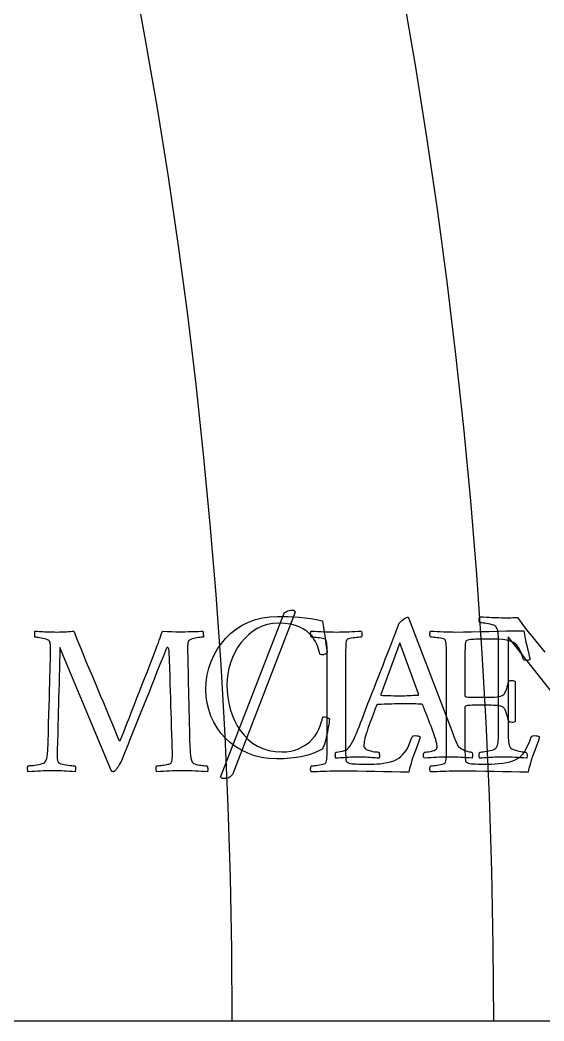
# Model space of a CAD drawing. Header units: millimetres. Extents: x -1 to 120, y -1 to 120.
# Drawn here: x 96.33 to 105.79, y 0 to 18.09 of the extents above; entities that cross this region are included whole.
import ezdxf

# ---------------------------------------------------------------- set-up
doc = ezdxf.new("R2010")
doc.units = ezdxf.units.MM
for name, color, linetype in [('CUT_OUTER', 1, 'Continuous'), ('ENGRAVE', 7, 'Continuous'), ('ENGRAVE_FINE', 8, 'Continuous'), ('TEXT', 5, 'Continuous')]:
    doc.layers.add(name, color=color, linetype=linetype)

msp = doc.modelspace()

# ---------------------------------------------------------------- linework, layer by layer
at = {"layer": 'CUT_OUTER'}
msp.add_lwpolyline([(0, 0), (120, 0), (120, 0)], dxfattribs=at)
msp.add_arc((0, 0), 120, 0, 90, dxfattribs=at)
at = {"layer": 'ENGRAVE'}
msp.add_lwpolyline([(0, 0), (120, 0)], dxfattribs=at)
for radius in [116.16, 110.4, 104.88]:
    msp.add_arc((0, 0), radius, 0, 90, dxfattribs=at)
at = {"layer": 'ENGRAVE_FINE'}
msp.add_arc((0, 0), 100.1586, 0, 90, dxfattribs=at)
at = {"layer": 'TEXT'}
for points in [[(101.2456, 7.4239), (101.2566, 7.423), (101.2661, 7.4205), (101.2742, 7.4162), (101.2808, 7.4102), (101.2862, 7.4037), (101.2906, 7.3979), (101.294, 7.3929), (101.2965, 7.3886), (100.1683, 4.4662), (100.1625, 4.4556), (100.1531, 4.4432), (100.14, 4.4292), (100.1232, 4.4134), (100.1028, 4.3988), (100.0787, 4.3884), (100.0509, 4.3821), (100.0194, 4.3801), (99.9997, 4.3809), (99.9837, 4.3835), (99.9713, 4.3878), (99.9626, 4.3938), (99.9566, 4.3998), (99.9523, 4.4041), (99.9498, 4.4066), (99.9489, 4.4075), (101.0928, 7.3691), (101.0971, 7.374), (101.106, 7.3808), (101.1196, 7.3896), (101.1378, 7.4004), (101.16, 7.4107), (101.1853, 7.418), (101.2139, 7.4224), (101.2456, 7.4239)], [(100.9736, 7.3106), (101.0687, 7.3096), (101.166, 7.3067), (101.2656, 7.3018), (101.3673, 7.2949), (101.4705, 7.2851), (101.5744, 7.2714), (101.6791, 7.2538), (101.7845, 7.2322), (101.7853, 7.2272), (101.7879, 7.2122), (101.7922, 7.1871), (101.7982, 7.1519), (101.8052, 7.1101), (101.8124, 7.0648), (101.8199, 7.0161), (101.8276, 6.9639), (101.8353, 6.9113), (101.8428, 6.8611), (101.85, 6.8133), (101.857, 6.768), (101.863, 6.7285), (101.8672, 6.698), (101.8698, 6.6766), (101.8707, 6.6642), (101.8707, 6.6564), (101.8668, 6.6486), (101.8589, 6.6407), (101.8472, 6.6329), (101.8332, 6.626), (101.8188, 6.6211), (101.8038, 6.6182), (101.7884, 6.6172), (101.7752, 6.6179), (101.7629, 6.6201), (101.7517, 6.6238), (101.7414, 6.629), (101.7361, 6.6534), (101.7282, 6.6838), (101.7175, 6.72), (101.7042, 6.7622), (101.6866, 6.8077), (101.6631, 6.8542), (101.6337, 6.9017), (101.5984, 6.9502), (101.5559, 6.9973), (101.5049, 7.0408), (101.4453, 7.0806), (101.3771, 7.1167), (101.2987, 7.1467), (101.2086, 7.1681), (101.1068, 7.181), (100.9932, 7.1852), (100.8898, 7.1792), (100.7914, 7.1612), (100.6979, 7.1313), (100.6093, 7.0893), (100.5261, 7.0371), (100.4491, 6.9766), (100.3783, 6.9078), (100.3135, 6.8307), (100.2555, 6.7472), (100.2048, 6.6593), (100.1615, 6.567), (100.1255, 6.4703), (100.0972, 6.3713), (100.077, 6.272), (100.0649, 6.1725), (100.0608, 6.0727), (100.0646, 5.9615), (100.076, 5.8514), (100.095, 5.7422), (100.1215, 5.6339), (100.1558, 5.5288), (100.1979, 5.4288), (100.2479, 5.3339), (100.3057, 5.2442), (100.3713, 5.1614), (100.4447, 5.0875), (100.526, 5.0223), (100.6151, 4.966), (100.7122, 4.9206), (100.8174, 4.8882), (100.9306, 4.8687), (101.0519, 4.8622), (101.1368, 4.8656), (101.215, 4.8759), (101.2866, 4.8931), (101.3516, 4.9171), (101.4107, 4.9457), (101.4647, 4.9768), (101.5136, 5.0103), (101.5573, 5.0463), (101.6102, 5.0987), (101.6552, 5.1541), (101.6924, 5.2123), (101.7218, 5.2735), (101.7453, 5.3343), (101.7649, 5.3911), (101.7806, 5.4439), (101.7923, 5.4929), (101.8249, 5.4939), (101.856, 5.489), (101.8856, 5.4782), (101.9138, 5.4616), (101.9129, 5.4444), (101.9103, 5.4204), (101.9061, 5.3896), (101.9001, 5.3519), (101.8928, 5.3099), (101.8849, 5.2662), (101.8762, 5.2208), (101.8668, 5.1736), (101.8567, 5.127), (101.8462, 5.0831), (101.8352, 5.0418), (101.8237, 5.0032), (101.8122, 4.9694), (101.8011, 4.9425), (101.7906, 4.9224), (101.7806, 4.9092), (101.6995, 4.8688), (101.6131, 4.8338), (101.5213, 4.8042), (101.4241, 4.7799), (101.32, 4.7611), (101.2077, 4.7476), (101.0869, 4.7395), (100.9579, 4.7369), (100.8198, 4.7431), (100.6876, 4.7618), (100.5613, 4.793), (100.4408, 4.8367), (100.3273, 4.8913), (100.2219, 4.9552), (100.1246, 5.0285), (100.0354, 5.111), (99.9551, 5.2013), (99.8845, 5.298), (99.8238, 5.4011), (99.7729, 5.5105), (99.7326, 5.625), (99.7039, 5.7431), (99.6866, 5.8649), (99.6808, 5.9904), (99.6868, 6.1235), (99.7048, 6.2524), (99.7348, 6.3771), (99.7768, 6.4977), (99.8296, 6.6129), (99.8919, 6.7215), (99.9637, 6.8235), (100.0452, 6.9189), (100.1354, 7.0059), (100.2337, 7.0829), (100.3401, 7.1499), (100.4545, 7.2068), (100.5758, 7.2522), (100.7028, 7.2846), (100.8354, 7.3041), (100.9736, 7.3106)], [(102.4387, 5.2931), (102.441, 5.2991), (102.448, 5.3171), (102.4596, 5.3471), (102.4759, 5.3891), (102.4961, 5.4414), (102.5195, 5.5022), (102.5461, 5.5716), (102.5758, 5.6496), (102.6082, 5.7342), (102.6429, 5.8234), (102.6797, 5.9173), (102.7188, 6.0159), (102.7591, 6.1175), (102.7996, 6.2206), (102.8404, 6.3251), (102.8814, 6.4311), (102.9221, 6.5368), (102.9622, 6.6402), (103.0015, 6.7415), (103.04, 6.8405), (103.0771, 6.9355), (103.112, 7.0246), (103.1447, 7.1079), (103.1752, 7.1852), (103.1853, 7.2014), (103.2001, 7.2185), (103.2196, 7.2367), (103.2437, 7.2558), (103.2686, 7.2729), (103.2902, 7.2851), (103.3087, 7.2925), (103.324, 7.2949), (103.3276, 7.2948), (103.3304, 7.2944), (103.3325, 7.2938), (103.3338, 7.293), (103.3352, 7.2919), (103.3373, 7.2905), (103.3401, 7.2889), (103.3436, 7.2871), (104.1232, 5.2422), (104.1616, 5.1413), (104.1908, 5.0659), (104.2106, 5.016), (104.2211, 4.9915), (104.2332, 4.9707), (104.25, 4.9513), (104.2714, 4.9335), (104.2975, 4.9171), (104.3259, 4.9025), (104.3543, 4.8901), (104.3827, 4.88), (104.4111, 4.872), (104.437, 4.866), (104.4576, 4.8617), (104.4732, 4.8591), (104.4836, 4.8583), (104.4902, 4.8472), (104.4944, 4.8333), (104.4961, 4.8168), (104.4953, 4.7976), (104.4934, 4.7791), (104.4914, 4.7648), (104.4895, 4.7546), (104.4875, 4.7486), (104.4322, 4.7524), (104.3798, 4.7559), (104.3303, 4.7593), (104.2838, 4.7623), (104.2365, 4.7649), (104.1849, 4.7667), (104.1288, 4.7678), (104.0683, 4.7682), (104.0046, 4.7678), (103.9464, 4.7667), (103.8939, 4.7649), (103.847, 4.7623), (103.8001, 4.7593), (103.7476, 4.7559), (103.6895, 4.7524), (103.6257, 4.7486), (103.6189, 4.7579), (103.6144, 4.7701), (103.6121, 4.7853), (103.612, 4.8034), (103.6138, 4.8216), (103.6174, 4.8367), (103.6226, 4.849), (103.6296, 4.8583), (103.6497, 4.8591), (103.6746, 4.8617), (103.7045, 4.866), (103.7393, 4.872), (103.7736, 4.8795), (103.802, 4.8882), (103.8245, 4.8981), (103.8411, 4.9092), (103.848, 4.9185), (103.8529, 4.9308), (103.8558, 4.9459), (103.8568, 4.9641), (103.8552, 4.9847), (103.8504, 5.0116), (103.8425, 5.0445), (103.8313, 5.0835), (103.8178, 5.127), (103.8025, 5.1732), (103.7854, 5.222), (103.7667, 5.2735), (103.7471, 5.3261), (103.7275, 5.3778), (103.7079, 5.4289), (103.6884, 5.4792), (103.6696, 5.5269), (103.6526, 5.5703), (103.6373, 5.6092), (103.6237, 5.6437), (103.6126, 5.672), (103.6046, 5.6922), (103.5998, 5.7043), (103.5983, 5.7084), (103.5978, 5.7089), (103.5963, 5.7103), (103.5938, 5.7128), (103.5904, 5.7162), (103.5865, 5.7196), (103.5826, 5.7221), (103.5787, 5.7236), (103.5748, 5.724), (103.5437, 5.7258), (103.5091, 5.727), (103.4712, 5.7277), (103.4298, 5.728), (103.3874, 5.728), (103.3466, 5.728), (103.3071, 5.728), (103.2692, 5.728), (103.2594, 5.728), (103.2496, 5.728), (103.2398, 5.728), (103.23, 5.728), (103.2205, 5.728), (103.2114, 5.728), (103.2028, 5.728), (103.1948, 5.728), (103.1382, 5.7278), (103.0861, 5.7275), (103.0383, 5.7269), (102.995, 5.726), (102.9509, 5.7247), (102.901, 5.7226), (102.8451, 5.7198), (102.7834, 5.7162), (102.7812, 5.7158), (102.7785, 5.7147), (102.7754, 5.7129), (102.7717, 5.7103), (102.7683, 5.7078), (102.7658, 5.7059), (102.7643, 5.7048), (102.7638, 5.7045), (102.762, 5.6996), (102.7565, 5.6849), (102.7473, 5.6604), (102.7345, 5.6261), (102.719, 5.5851), (102.7021, 5.5404), (102.6838, 5.4921), (102.664, 5.44), (102.644, 5.387), (102.6253, 5.3357), (102.6078, 5.2861), (102.5915, 5.2383), (102.5754, 5.1913), (102.5626, 5.1482), (102.5529, 5.109), (102.5464, 5.0737), (102.5421, 5.0422), (102.5391, 5.014), (102.5372, 4.9893), (102.5366, 4.968), (102.5404, 4.9475), (102.5518, 4.9293), (102.5708, 4.9133), (102.5974, 4.8994), (102.628, 4.8878), (102.6591, 4.8784), (102.6906, 4.8711), (102.7227, 4.8661), (102.752, 4.8627), (102.7751, 4.8602), (102.7921, 4.8588), (102.803, 4.8583), (102.8067, 4.8523), (102.8099, 4.8421), (102.8126, 4.8278), (102.8148, 4.8093), (102.816, 4.7901), (102.8158, 4.7736), (102.814, 4.7597), (102.8109, 4.7486), (102.775, 4.7506), (102.7418, 4.7525), (102.7113, 4.7545), (102.6835, 4.7564), (102.6571, 4.7584), (102.6307, 4.7604), (102.6042, 4.7623), (102.5778, 4.7643), (102.5492, 4.766), (102.5166, 4.7672), (102.4797, 4.7679), (102.4387, 4.7682), (102.3973, 4.7679), (102.3594, 4.7672), (102.3248, 4.766), (102.2938, 4.7643), (102.2644, 4.7623), (102.235, 4.7604), (102.2056, 4.7584), (102.1762, 4.7564), (102.1449, 4.7545), (102.1096, 4.7525), (102.0705, 4.7506), (102.0274, 4.7486), (102.0239, 4.7546), (102.0215, 4.7648), (102.02, 4.7791), (102.0195, 4.7976), (102.02, 4.8168), (102.0215, 4.8333), (102.0239, 4.8472), (102.0274, 4.8583), (102.0481, 4.8594), (102.0749, 4.8627), (102.1078, 4.8682), (102.1469, 4.8759), (102.1854, 4.8861), (102.2169, 4.8989), (102.2412, 4.9145), (102.2585, 4.9327), (102.2868, 4.971), (102.3129, 5.0116), (102.3367, 5.0543), (102.3584, 5.0992), (102.3788, 5.1459), (102.399, 5.1937), (102.419, 5.2428), (102.4387, 5.2931)], [(96.9913, 7.0282), (97.0387, 7.0286), (97.0833, 7.0297), (97.1249, 7.0315), (97.1636, 7.0341), (97.2001, 7.0369), (97.2351, 7.0395), (97.2687, 7.0418), (97.3007, 7.0439), (97.315, 7.0016), (97.3345, 6.9489), (97.3591, 6.886), (97.3889, 6.8128), (97.4227, 6.7309), (97.4594, 6.6419), (97.499, 6.5458), (97.5416, 6.4426), (97.5866, 6.3342), (97.6332, 6.2227), (97.6816, 6.108), (97.7316, 5.9901), (97.7823, 5.8708), (97.8325, 5.7517), (97.8822, 5.6328), (97.9314, 5.5142), (97.9794, 5.3977), (98.0254, 5.2855), (98.0695, 5.1774), (98.1116, 5.0734), (98.1141, 5.07), (98.1175, 5.0676), (98.1219, 5.0661), (98.1273, 5.0656), (98.1327, 5.0666), (98.1371, 5.0695), (98.1405, 5.0744), (98.143, 5.0813), (98.1983, 5.2227), (98.2507, 5.357), (98.3002, 5.4842), (98.3467, 5.6043), (98.3919, 5.7208), (98.4373, 5.8373), (98.4829, 5.9539), (98.5288, 6.0704), (98.576, 6.19), (98.6253, 6.3158), (98.6768, 6.4476), (98.7306, 6.5856), (98.7485, 6.6316), (98.7668, 6.6796), (98.7857, 6.7295), (98.805, 6.7814), (98.8239, 6.8326), (98.8413, 6.8804), (98.8572, 6.9247), (98.8716, 6.9656), (98.8836, 6.9998), (98.8922, 7.0243), (98.8973, 7.039), (98.899, 7.0439), (98.9869, 7.0388), (99.0665, 7.0351), (99.1378, 7.0329), (99.2007, 7.0322), (99.2532, 7.0324), (99.3089, 7.0331), (99.3678, 7.0344), (99.4298, 7.0361), (99.49, 7.038), (99.543, 7.04), (99.5889, 7.042), (99.6277, 7.0439), (99.6296, 7.0373), (99.6316, 7.0253), (99.6335, 7.0079), (99.6355, 6.9851), (99.6372, 6.9629), (99.6384, 6.947), (99.6392, 6.9374), (99.6394, 6.9342), (99.6236, 6.9337), (99.6037, 6.9323), (99.5796, 6.9298), (99.5513, 6.9264), (99.5213, 6.922), (99.492, 6.9166), (99.4635, 6.9102), (99.4357, 6.9029), (99.411, 6.8948), (99.3916, 6.8862), (99.3777, 6.8772), (99.3691, 6.8676), (99.3637, 6.8529), (99.3593, 6.8363), (99.3559, 6.8177), (99.3535, 6.7971), (99.3517, 6.7761), (99.3505, 6.756), (99.3498, 6.7369), (99.3495, 6.7188), (99.3515, 6.6634), (99.3535, 6.5954), (99.3554, 6.5146), (99.3574, 6.421), (99.3595, 6.3181), (99.3618, 6.209), (99.3643, 6.0938), (99.3672, 5.9725), (99.3701, 5.8485), (99.373, 5.7252), (99.376, 5.6027), (99.3789, 5.4809), (99.3817, 5.3628), (99.3843, 5.2517), (99.3866, 5.1474), (99.3887, 5.0499), (99.3909, 4.9958), (99.3936, 4.9432), (99.3968, 4.892), (99.4005, 4.8423), (99.4056, 4.7953), (99.4132, 4.7522), (99.4232, 4.713), (99.4357, 4.6778), (99.4445, 4.6649), (99.4592, 4.6538), (99.4798, 4.6444), (99.5062, 4.6367), (99.5357, 4.6303), (99.5655, 4.6249), (99.5955, 4.6205), (99.6257, 4.6171), (99.6533, 4.6145), (99.6752, 4.6127), (99.6915, 4.6116), (99.7021, 4.6112), (99.7088, 4.5969), (99.7134, 4.5813), (99.7157, 4.5646), (99.7158, 4.5466), (99.7147, 4.5298), (99.7134, 4.5167), (99.7118, 4.5073), (99.7099, 4.5015), (99.6535, 4.5053), (99.5978, 4.5089), (99.5428, 4.5122), (99.4886, 4.5152), (99.4336, 4.5178), (99.3765, 4.5196), (99.3171, 4.5207), (99.2555, 4.5211), (99.1911, 4.5207), (99.1311, 4.5196), (99.0756, 4.5178), (99.0244, 4.5152), (98.9732, 4.5122), (98.9176, 4.5089), (98.8577, 4.5053), (98.7933, 4.5015), (98.7913, 4.5074), (98.7893, 4.5172), (98.7874, 4.5309), (98.7854, 4.5485), (98.7844, 4.5671), (98.7854, 4.5838), (98.7884, 4.5985), (98.7933, 4.6112), (98.8067, 4.6116), (98.8236, 4.6127), (98.8439, 4.6145), (98.8677, 4.6171), (98.8932, 4.6203), (98.9186, 4.6239), (98.9441, 4.6281), (98.9695, 4.6327), (98.9933, 4.6378), (99.0136, 4.643), (99.0305, 4.6485), (99.044, 4.6543), (99.053, 4.6629), (99.0606, 4.6768), (99.0667, 4.6962), (99.0714, 4.7209), (99.0748, 4.7473), (99.0773, 4.7718), (99.0787, 4.7943), (99.0792, 4.8149), (99.079, 4.838), (99.0783, 4.8644), (99.077, 4.8939), (99.0753, 4.9265), (99.0736, 4.9592), (99.0724, 4.9887), (99.0716, 5.0151), (99.0714, 5.0382), (99.0675, 5.1759), (99.0636, 5.3109), (99.0596, 5.4433), (99.0557, 5.5729), (99.0518, 5.702), (99.0479, 5.8324), (99.044, 5.9644), (99.0401, 6.0979), (99.0359, 6.2346), (99.0312, 6.3765), (99.0261, 6.5235), (99.0205, 6.6757), (99.02, 6.6828), (99.0185, 6.6923), (99.0161, 6.7043), (99.0126, 6.7188), (99.008, 6.7325), (99.0019, 6.7423), (98.9943, 6.7481), (98.9852, 6.7501), (98.9811, 6.7484), (98.9764, 6.7432), (98.9713, 6.7347), (98.9656, 6.7227), (98.908, 6.5785), (98.8525, 6.4396), (98.7993, 6.3062), (98.7482, 6.1782), (98.6986, 6.0539), (98.6498, 5.9319), (98.6017, 5.812), (98.5543, 5.6944), (98.5072, 5.5773), (98.4598, 5.4593), (98.4122, 5.3403), (98.3643, 5.2204), (98.3155, 5.0976), (98.2649, 4.9701), (98.2126, 4.838), (98.1586, 4.7013), (98.1535, 4.6915), (98.1459, 4.6778), (98.1359, 4.6602), (98.1234, 4.6386), (98.1096, 4.6155), (98.0955, 4.5931), (98.0812, 4.5714), (98.0666, 4.5505), (98.0523, 4.5322), (98.0387, 4.5186), (98.0258, 4.5097), (98.0137, 4.5054), (98.009, 4.5042), (98.0029, 4.5044), (97.9953, 4.5062), (97.9863, 4.5093), (97.9843, 4.5111), (97.9824, 4.5123), (97.9804, 4.513), (97.9784, 4.5133), (97.0461, 6.7462), (97.0439, 6.6199), (97.0412, 6.4916), (97.038, 6.3613), (97.0343, 6.2291), (97.0305, 6.0969), (97.027, 5.9666), (97.0237, 5.8383), (97.0206, 5.712), (97.0177, 5.5897), (97.0148, 5.4735), (97.0118, 5.3635), (97.0089, 5.2595), (97.0061, 5.1635), (97.0035, 5.0774), (97.0012, 5.001), (96.9991, 4.9344), (96.9974, 4.8797), (96.9961, 4.8389), (96.9954, 4.8121), (96.9952, 4.7992), (96.9954, 4.7852), (96.9961, 4.7703), (96.9974, 4.7548), (96.9991, 4.7385), (97.0013, 4.7225), (97.004, 4.7077), (97.0072, 4.6941), (97.0108, 4.6817), (97.0203, 4.6687), (97.0368, 4.6572), (97.0604, 4.6472), (97.0911, 4.6386), (97.1255, 4.6314), (97.1602, 4.6254), (97.1951, 4.6206), (97.2302, 4.6171), (97.262, 4.6145), (97.287, 4.6127), (97.3051, 4.6116), (97.3164, 4.6112), (97.323, 4.6016), (97.3272, 4.5887), (97.3289, 4.5723), (97.3281, 4.5524), (97.3262, 4.5331), (97.3242, 4.5182), (97.3223, 4.5076), (97.3203, 4.5015), (97.2655, 4.5053), (97.2145, 4.5089), (97.1675, 4.5122), (97.1244, 4.5152), (97.0806, 4.5178), (97.0314, 4.5196), (96.9768, 4.5207), (96.9168, 4.5211), (96.8529, 4.5207), (96.7944, 4.5196), (96.7413, 4.5178), (96.6935, 4.5152), (96.6458, 4.5122), (96.5927, 4.5089), (96.5341, 4.5053), (96.4702, 4.5015), (96.4683, 4.5074), (96.4663, 4.5172), (96.4644, 4.5309), (96.4624, 4.5485), (96.4614, 4.5671), (96.4624, 4.5838), (96.4653, 4.5985), (96.4702, 4.6112), (96.4848, 4.6117), (96.505, 4.6132), (96.5308, 4.6156), (96.5623, 4.619), (96.5964, 4.6234), (96.6304, 4.6288), (96.664, 4.6352), (96.6974, 4.6425), (96.7276, 4.6509), (96.7513, 4.6602), (96.7687, 4.6704), (96.7797, 4.6817), (96.7922, 4.7017), (96.8022, 4.7224), (96.8098, 4.7438), (96.815, 4.7659), (96.8186, 4.7896), (96.8218, 4.8154), (96.8245, 4.8434), (96.8267, 4.8737), (96.8325, 5.0443), (96.838, 5.2115), (96.8432, 5.3753), (96.8483, 5.5357), (96.8529, 5.6903), (96.8571, 5.8369), (96.8608, 5.9753), (96.8639, 6.1057), (96.8668, 6.2261), (96.8693, 6.3349), (96.8716, 6.4318), (96.8737, 6.517), (96.8754, 6.5881), (96.8767, 6.6429), (96.8774, 6.6812), (96.8776, 6.7031), (96.8775, 6.7244), (96.8772, 6.7452), (96.8765, 6.7655), (96.8757, 6.7854), (96.8741, 6.8045), (96.8713, 6.8226), (96.8672, 6.8397), (96.862, 6.8559), (96.855, 6.8673), (96.8419, 6.8779), (96.8227, 6.8878), (96.7973, 6.897), (96.7687, 6.9053), (96.7396, 6.9127), (96.7099, 6.919), (96.6798, 6.9244), (96.6518, 6.9287), (96.6284, 6.9318), (96.6097, 6.9336), (96.5956, 6.9342), (96.5939, 6.9375), (96.5927, 6.9474), (96.5919, 6.964), (96.5917, 6.9871), (96.5919, 7.0105), (96.5927, 7.0278), (96.5939, 7.0389), (96.5956, 7.0439), (96.6384, 7.042), (96.6769, 7.04), (96.7109, 7.038), (96.7405, 7.0361), (96.768, 7.0342), (96.7954, 7.0326), (96.8228, 7.0313), (96.8502, 7.0302), (96.8796, 7.0293), (96.9129, 7.0287), (96.9501, 7.0284), (96.9913, 7.0282)], [(102.2053, 4.9559), (102.2053, 4.9515), (102.2053, 4.9461), (102.2053, 4.9398), (102.2053, 4.9324), (102.2053, 4.9134), (102.2053, 4.8918), (102.2053, 4.8674), (102.2053, 4.8404), (102.2056, 4.8126), (102.2063, 4.786), (102.2075, 4.7607), (102.2093, 4.7366), (102.2117, 4.7155), (102.2151, 4.6993), (102.2195, 4.6881), (102.2249, 4.6817), (102.2456, 4.6693), (102.2685, 4.6597), (102.2936, 4.6527), (102.3209, 4.6484), (102.3533, 4.6458), (102.3939, 4.644), (102.4425, 4.6429), (102.4991, 4.6425), (102.7146, 4.6425), (102.7708, 4.6441), (102.8297, 4.6489), (102.8913, 4.6569), (102.9555, 4.668), (103.0178, 4.6826), (103.0735, 4.7008), (103.1226, 4.7227), (103.1651, 4.7483), (103.1997, 4.7762), (103.2332, 4.809), (103.2654, 4.8467), (103.2963, 4.8893), (103.3258, 4.9383), (103.3536, 4.9951), (103.3797, 5.0597), (103.4041, 5.1322), (103.4104, 5.1425), (103.4217, 5.1498), (103.4379, 5.1542), (103.4589, 5.1557), (103.4912, 5.1542), (103.5177, 5.1498), (103.5382, 5.1425), (103.5529, 5.1322), (103.5249, 5.0526), (103.4956, 4.9706), (103.4652, 4.8861), (103.4334, 4.7992), (103.4039, 4.7143), (103.3801, 4.6357), (103.3618, 4.5635), (103.3492, 4.4976), (103.1947, 4.4981), (103.0407, 4.4995), (102.8872, 4.502), (102.7342, 4.5054), (102.5765, 4.5089), (102.409, 4.5113), (102.2318, 4.5128), (102.0447, 4.5133), (101.9798, 4.5129), (101.9184, 4.5118), (101.8604, 4.51), (101.8058, 4.5074), (101.7524, 4.5048), (101.698, 4.503), (101.6427, 4.5019), (101.5864, 4.5015), (101.5797, 4.5108), (101.5751, 4.5231), (101.5728, 4.5382), (101.5727, 4.5563), (101.5743, 4.5745), (101.5771, 4.5896), (101.5811, 4.6019), (101.5864, 4.6112), (101.6006, 4.6116), (101.6197, 4.6127), (101.6437, 4.6145), (101.6726, 4.6171), (101.7035, 4.6206), (101.7338, 4.6254), (101.7633, 4.6314), (101.792, 4.6386), (101.8171, 4.6467), (101.8356, 4.6553), (101.8475, 4.6643), (101.8528, 4.6739), (101.8597, 4.6991), (101.865, 4.7277), (101.8686, 4.7598), (101.8704, 4.7953), (101.8713, 4.8333), (101.8719, 4.8727), (101.8722, 4.9136), (101.8724, 4.9559), (101.8724, 6.5895), (101.8722, 6.632), (101.8719, 6.6732), (101.8713, 6.7133), (101.8704, 6.7521), (101.8686, 6.7884), (101.865, 6.8211), (101.8597, 6.8501), (101.8528, 6.8755), (101.8475, 6.8865), (101.8356, 6.896), (101.8171, 6.9041), (101.792, 6.9107), (101.7633, 6.9162), (101.7338, 6.921), (101.7035, 6.925), (101.6726, 6.9283), (101.6437, 6.9309), (101.6197, 6.9328), (101.6006, 6.9339), (101.5864, 6.9342), (101.5811, 6.9435), (101.5771, 6.9558), (101.5743, 6.9709), (101.5727, 6.9891), (101.5728, 7.0072), (101.5751, 7.0224), (101.5797, 7.0346), (101.5864, 7.0439), (101.6449, 7.0418), (101.7029, 7.0395), (101.7605, 7.0369), (101.8175, 7.0341), (101.8741, 7.0315), (101.9301, 7.0297), (101.9857, 7.0286), (102.0408, 7.0282), (102.0972, 7.0286), (102.1529, 7.0297), (102.2079, 7.0315), (102.2621, 7.0341), (102.3166, 7.0369), (102.3723, 7.0395), (102.4292, 7.0418), (102.4874, 7.0439), (102.4941, 7.0346), (102.4987, 7.0224), (102.501, 7.0072), (102.5011, 6.9891), (102.4995, 6.9709), (102.4967, 6.9558), (102.4927, 6.9435), (102.4874, 6.9342), (102.4732, 6.9339), (102.4541, 6.9328), (102.4301, 6.9309), (102.4012, 6.9283), (102.3704, 6.925), (102.3405, 6.921), (102.3116, 6.9162), (102.2837, 6.9107), (102.2592, 6.9041), (102.2406, 6.896), (102.2279, 6.8865), (102.221, 6.8755), (102.2157, 6.8544), (102.2117, 6.8304), (102.2089, 6.8035), (102.2073, 6.7736), (102.2064, 6.7415), (102.2058, 6.708), (102.2055, 6.673), (102.2053, 6.6365), (102.2053, 6.6306), (102.2053, 6.6247), (102.2053, 6.6189), (102.2053, 6.613), (102.2053, 6.6071), (102.2053, 6.6012), (102.2053, 6.5954), (102.2053, 6.5895)], [(104.1954, 7.0282), (104.334, 7.029), (104.4794, 7.0312), (104.6317, 7.0349), (104.7908, 7.04), (104.9524, 7.0451), (105.1121, 7.0488), (105.2697, 7.051), (105.4255, 7.0517), (105.436, 6.9807), (105.448, 6.9127), (105.4614, 6.8476), (105.4764, 6.7854), (105.4918, 6.7242), (105.5067, 6.662), (105.5212, 6.5988), (105.5351, 6.5346), (105.5236, 6.5261), (105.5087, 6.52), (105.4903, 6.5163), (105.4685, 6.5151), (105.446, 6.5168), (105.4294, 6.5219), (105.4186, 6.5305), (105.4137, 6.5425), (105.3792, 6.6475), (105.3383, 6.7315), (105.291, 6.7944), (105.2374, 6.8363), (105.1782, 6.8637), (105.114, 6.8833), (105.045, 6.895), (104.971, 6.899), (104.642, 6.899), (104.6278, 6.8988), (104.6087, 6.8985), (104.5847, 6.8979), (104.5558, 6.897), (104.5249, 6.8957), (104.4951, 6.8936), (104.4662, 6.8908), (104.4383, 6.8872), (104.4138, 6.8826), (104.3952, 6.8764), (104.3824, 6.8689), (104.3756, 6.8598), (104.3703, 6.8387), (104.3663, 6.8147), (104.3635, 6.7878), (104.3619, 6.7579), (104.361, 6.7264), (104.3604, 6.6943), (104.36, 6.6617), (104.3599, 6.6287), (104.3599, 6.6157), (104.3599, 6.6042), (104.3599, 6.5941), (104.3599, 6.5856), (104.3599, 5.8726), (104.3631, 5.8655), (104.3726, 5.8599), (104.3886, 5.8557), (104.4108, 5.853), (104.437, 5.8513), (104.4647, 5.8501), (104.4938, 5.8493), (104.5244, 5.8491), (104.7242, 5.8491), (104.789, 5.8496), (104.8462, 5.8511), (104.8957, 5.8535), (104.9377, 5.8569), (104.9734, 5.8621), (105.0038, 5.8697), (105.0292, 5.8797), (105.0494, 5.8922), (105.066, 5.9076), (105.0807, 5.9265), (105.0935, 5.9487), (105.1042, 5.9745), (105.1143, 6.0043), (105.1248, 6.0391), (105.1358, 6.0788), (105.1473, 6.1233), (105.1522, 6.1353), (105.163, 6.1439), (105.1796, 6.149), (105.2022, 6.1507), (105.224, 6.1495), (105.2423, 6.1458), (105.2573, 6.1397), (105.2688, 6.1312), (105.2688, 5.4103), (105.259, 5.4035), (105.2453, 5.3986), (105.2276, 5.3957), (105.2061, 5.3947), (105.1848, 5.3964), (105.1679, 5.4015), (105.1554, 5.4101), (105.1473, 5.4221), (105.1342, 5.4731), (105.1223, 5.5166), (105.1117, 5.5525), (105.1023, 5.5808), (105.0937, 5.6033), (105.0856, 5.6219), (105.078, 5.6366), (105.0709, 5.6474), (105.0637, 5.6558), (105.0557, 5.6635), (105.0471, 5.6705), (105.0376, 5.6767), (105.0247, 5.684), (105.0053, 5.69), (104.9796, 5.6947), (104.9475, 5.6983), (104.9114, 5.701), (104.8736, 5.7032), (104.834, 5.7049), (104.7928, 5.7061), (104.7513, 5.707), (104.711, 5.7076), (104.672, 5.7079), (104.6341, 5.7081), (104.6078, 5.7079), (104.5798, 5.7076), (104.55, 5.707), (104.5186, 5.7061), (104.4874, 5.7049), (104.4583, 5.7032), (104.4315, 5.701), (104.4069, 5.6983), (104.3864, 5.6945), (104.3717, 5.689), (104.3629, 5.6818), (104.3599, 5.6728), (104.3599, 4.9442), (104.3599, 4.9398), (104.3599, 4.9344), (104.3599, 4.928), (104.3599, 4.9207), (104.36, 4.8913), (104.3604, 4.858), (104.361, 4.8208), (104.3619, 4.7796), (104.3637, 4.7412), (104.3673, 4.7121), (104.3725, 4.6922), (104.3795, 4.6817), (104.4002, 4.6693), (104.4231, 4.6597), (104.4482, 4.6527), (104.4755, 4.6484), (104.5079, 4.6458), (104.5484, 4.644), (104.597, 4.6429), (104.6537, 4.6425), (104.8378, 4.6425), (104.9062, 4.6442), (104.974, 4.6494), (105.0413, 4.658), (105.1081, 4.67), (105.1713, 4.6851), (105.2276, 4.7033), (105.2771, 4.7243), (105.3197, 4.7483), (105.3623, 4.7788), (105.4, 4.8154), (105.4328, 4.8581), (105.4607, 4.907), (105.4859, 4.96), (105.5107, 5.0152), (105.5349, 5.0726), (105.5586, 5.1322), (105.565, 5.1425), (105.5763, 5.1498), (105.5924, 5.1542), (105.6135, 5.1557), (105.6458, 5.1542), (105.6723, 5.1498), (105.6928, 5.1425), (105.7075, 5.1322), (105.6795, 5.0526), (105.6502, 4.9706), (105.6197, 4.8861), (105.588, 4.7992), (105.5585, 4.7143), (105.5347, 4.6357), (105.5164, 4.5635), (105.5038, 4.4976), (105.3493, 4.4981), (105.1953, 4.4995), (105.0418, 4.502), (104.8888, 4.5054), (104.7311, 4.5089), (104.5636, 4.5113), (104.3864, 4.5128), (104.1993, 4.5133), (104.1344, 4.5129), (104.073, 4.5118), (104.0149, 4.51), (103.9603, 4.5074), (103.907, 4.5048), (103.8526, 4.503), (103.7973, 4.5019), (103.741, 4.5015), (103.7342, 4.5108), (103.7297, 4.5231), (103.7274, 4.5382), (103.7273, 4.5563), (103.7288, 4.5745), (103.7317, 4.5896), (103.7357, 4.6019), (103.741, 4.6112), (103.7552, 4.6116), (103.7743, 4.6127), (103.7983, 4.6145), (103.8271, 4.6171), (103.8581, 4.6206), (103.8884, 4.6254), (103.9179, 4.6314), (103.9466, 4.6386), (103.9717, 4.6467), (103.9902, 4.6553), (104.0021, 4.6643), (104.0073, 4.6739), (104.0143, 4.6991), (104.0196, 4.7277), (104.0231, 4.7598), (104.025, 4.7953), (104.0258, 4.8333), (104.0264, 4.8727), (104.0268, 4.9136), (104.0269, 4.9559), (104.0269, 6.5895), (104.0268, 6.632), (104.0264, 6.6732), (104.0258, 6.7133), (104.025, 6.7521), (104.0231, 6.7884), (104.0196, 6.8211), (104.0143, 6.8501), (104.0073, 6.8755), (104.0021, 6.8865), (103.9902, 6.896), (103.9717, 6.9041), (103.9466, 6.9107), (103.9179, 6.9162), (103.8884, 6.921), (103.8581, 6.925), (103.8271, 6.9283), (103.7983, 6.9309), (103.7743, 6.9328), (103.7552, 6.9339), (103.741, 6.9342), (103.7357, 6.9435), (103.7317, 6.9558), (103.7288, 6.9709), (103.7273, 6.9891), (103.7274, 7.0072), (103.7297, 7.0224), (103.7342, 7.0346), (103.741, 7.0439), (103.7995, 7.0418), (103.8575, 7.0395), (103.915, 7.0369), (103.9721, 7.0341), (104.0286, 7.0315), (104.0847, 7.0297), (104.1403, 7.0286), (104.1954, 7.0282)], [(103.1869, 6.8327), (102.8383, 5.9003), (102.8384, 5.8998), (102.8388, 5.8984), (102.8394, 5.8959), (102.8402, 5.8925), (102.8413, 5.8891), (102.8427, 5.8866), (102.8443, 5.8851), (102.8461, 5.8847), (102.8852, 5.8828), (102.9279, 5.8812), (102.9743, 5.8799), (103.0244, 5.8788), (103.0737, 5.8779), (103.1179, 5.8773), (103.1569, 5.8769), (103.1908, 5.8768), (103.2348, 5.8771), (103.2765, 5.8778), (103.3161, 5.879), (103.3534, 5.8807), (103.3905, 5.8827), (103.4293, 5.8847), (103.4698, 5.8866), (103.5121, 5.8886), (103.5156, 5.8892), (103.5184, 5.891), (103.5205, 5.8941), (103.5219, 5.8984), (103.5227, 5.9027), (103.5233, 5.9057), (103.5237, 5.9075), (103.5238, 5.9082)]]:
    msp.add_lwpolyline(points, close=True, dxfattribs=at)
msp.add_lwpolyline([(106.8105, 4.8309), (105.1417, 6.9384), (105.1417, 5.1991), (105.1421, 5.151), (105.1432, 5.1085), (105.145, 5.0717), (105.1476, 5.0405), (105.1519, 5.0127), (105.1589, 4.9861), (105.1685, 4.9608), (105.1809, 4.9366), (105.1896, 4.927), (105.2039, 4.9175), (105.2239, 4.9084), (105.2494, 4.8994), (105.2783, 4.891), (105.3082, 4.8833), (105.3391, 4.8763), (105.3709, 4.87), (105.4011, 4.8649), (105.4272, 4.8612), (105.4491, 4.859), (105.4669, 4.8583), (105.4737, 4.8475), (105.4786, 4.8348), (105.4816, 4.8201), (105.4825, 4.8034), (105.482, 4.7868), (105.4806, 4.7721), (105.4781, 4.7594), (105.4747, 4.7486), (105.4189, 4.7524), (105.365, 4.7559), (105.3131, 4.7593), (105.2632, 4.7623), (105.2125, 4.7649), (105.1584, 4.7667), (105.1008, 4.7678), (105.0399, 4.7682), (104.9984, 4.7679), (104.96, 4.7672), (104.9249, 4.766), (104.893, 4.7643), (104.8628, 4.7623), (104.8332, 4.7604), (104.8041, 4.7584), (104.7754, 4.7564), (104.745, 4.7545), (104.7103, 4.7525), (104.6715, 4.7506), (104.6285, 4.7486), (104.6249, 4.7574), (104.6217, 4.7682), (104.619, 4.7809), (104.6168, 4.7956), (104.616, 4.8113), (104.6178, 4.827), (104.6219, 4.8426), (104.6285, 4.8583), (104.643, 4.8589), (104.6628, 4.8607), (104.688, 4.8638), (104.7186, 4.8681), (104.7518, 4.8735), (104.7847, 4.8798), (104.8174, 4.8872), (104.8499, 4.8955), (104.8789, 4.9047), (104.9013, 4.9146), (104.9171, 4.9253), (104.9263, 4.9366), (104.9386, 4.9588), (104.9483, 4.9822), (104.9553, 5.0068), (104.9596, 5.0326), (104.9621, 5.0626), (104.964, 5.0997), (104.9651, 5.1439), (104.9654, 5.1952), (104.9654, 6.8562), (104.9651, 6.9076), (104.964, 6.9522), (104.9621, 6.9899), (104.9596, 7.0207), (104.9553, 7.0474), (104.9483, 7.0726), (104.9386, 7.0964), (104.9263, 7.1186), (104.9171, 7.13), (104.9013, 7.1407), (104.8789, 7.1506), (104.8499, 7.1598), (104.8174, 7.168), (104.7847, 7.175), (104.7518, 7.1807), (104.7186, 7.1852), (104.688, 7.1887), (104.6628, 7.1911), (104.643, 7.1926), (104.6285, 7.1931), (104.6219, 7.2087), (104.6178, 7.2244), (104.616, 7.2401), (104.6168, 7.2558), (104.619, 7.2704), (104.6217, 7.2832), (104.6249, 7.2939), (104.6285, 7.3028), (104.6919, 7.3007), (104.749, 7.2984), (104.7997, 7.2958), (104.844, 7.293), (104.8859, 7.2904), (104.9292, 7.2886), (104.974, 7.2875), (105.0203, 7.2871), (105.0203, 7.2871), (105.0631, 7.2871), (105.1055, 7.2871), (105.1473, 7.2871), (105.1887, 7.2871), (105.2272, 7.2873), (105.2602, 7.2881), (105.2879, 7.2893), (105.3102, 7.291), (105.344, 7.2413), (105.3866, 7.1823), (105.438, 7.114), (105.4982, 7.0364), (105.5655, 6.9513), (105.6383, 6.8606), (105.7164, 6.7642), (105.7998, 6.6623)], dxfattribs=at)

doc.saveas('drawing.dxf')
